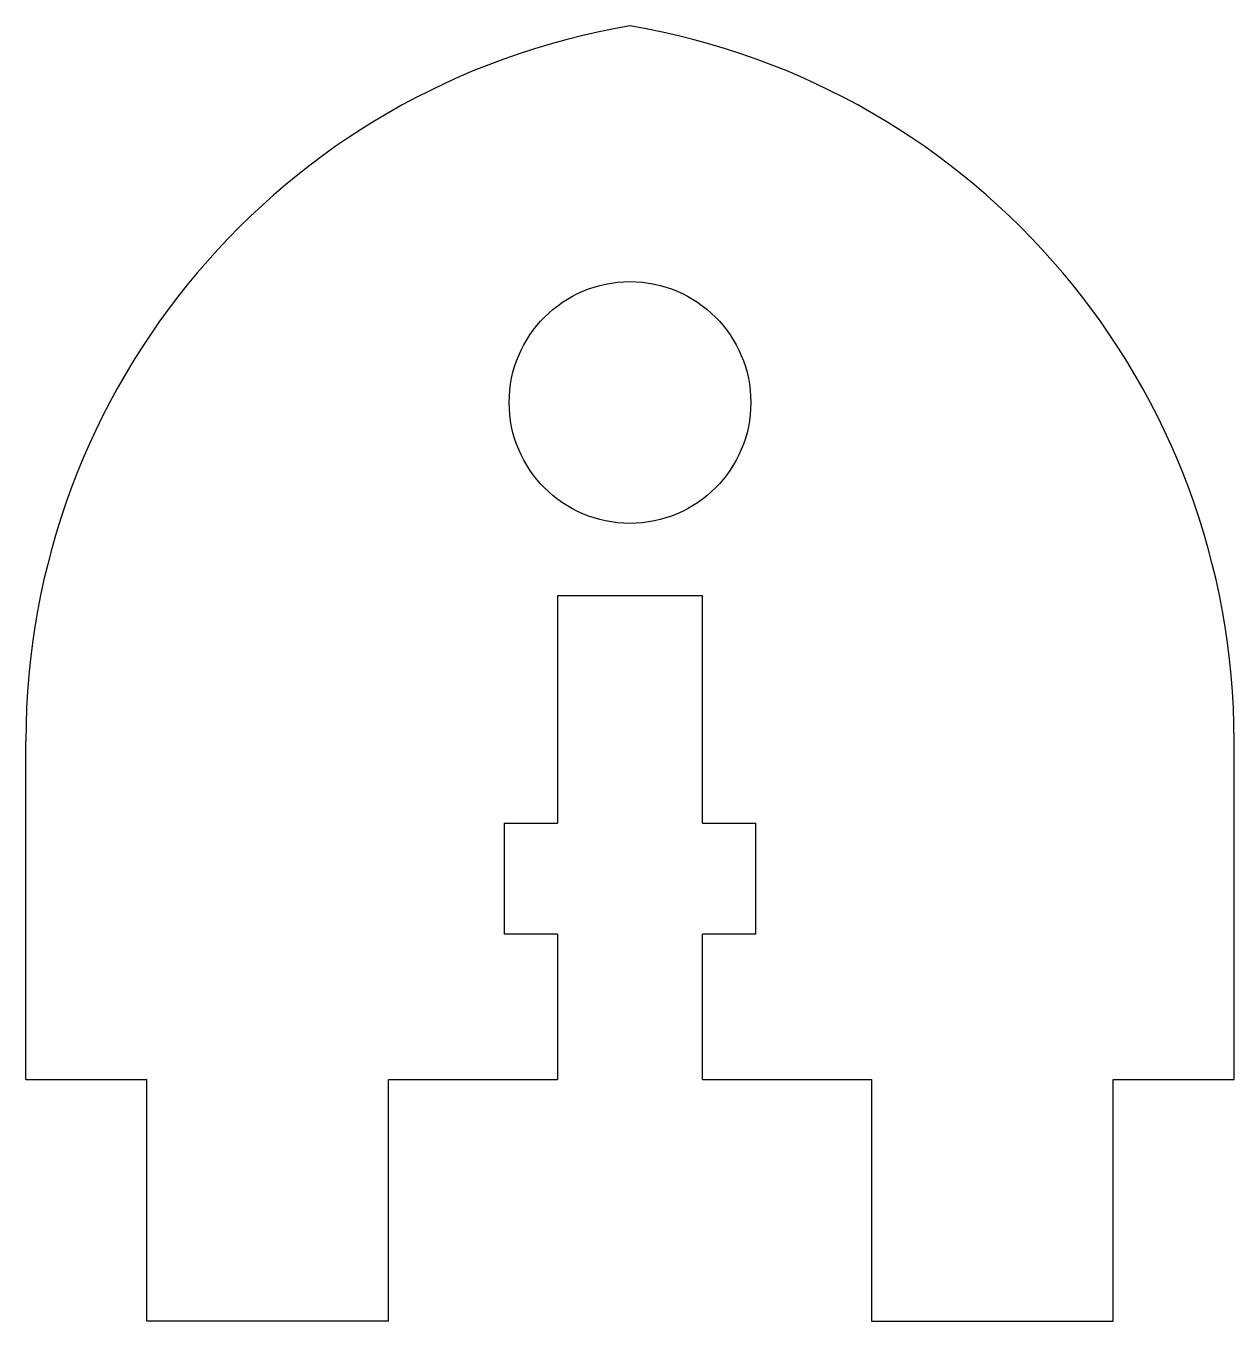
# Model space of a CAD drawing. Header units: millimetres. Extents: x -12.5 to 12.5, y -19 to 7.8.
import ezdxf

# ---------------------------------------------------------------- set-up
doc = ezdxf.new("R2010")
doc.units = ezdxf.units.MM

msp = doc.modelspace()

# ---------------------------------------------------------------- linework, layer by layer
at = {"color": 7, "linetype": 'Continuous', "lineweight": 25}
for p, q in [((-1.5, -4), (-1.5, -8.7)), ((1.5, -4), (-1.5, -4)), ((1.5, -8.7), (1.5, -4)), ((-12.5, -14), (-12.5, -7)), ((12.5, -14), (12.5, -7)), ((-2.6, -11), (-2.6, -8.7)), ((-2.6, -8.7), (-1.5, -8.7)), ((1.5, -8.7), (2.6, -8.7)), ((2.6, -8.7), (2.6, -11)), ((-1.5, -11), (-2.6, -11)), ((-1.5, -11), (-1.5, -14)), ((2.6, -11), (1.5, -11)), ((1.5, -14), (1.5, -11)), ((-12.5, -14), (-10, -14)), ((-10, -19), (-10, -14)), ((-5, -19), (-5, -14)), ((-5, -14), (-1.5, -14)), ((1.5, -14), (5, -14)), ((5, -14), (5, -19)), ((10, -19), (10, -14)), ((10, -14), (12.5, -14)), ((-5, -19), (-10, -19)), ((5, -19), (10, -19))]:
    msp.add_line(p, q, dxfattribs=at)
msp.add_circle((0, 0), 2.5, dxfattribs=at)
for centre, start, end in [((2.5, -7), 99.5941, 180), ((-2.5, -7), 0, 80.4059)]:
    msp.add_arc(centre, 15, start, end, dxfattribs=at)

doc.saveas('drawing.dxf')
